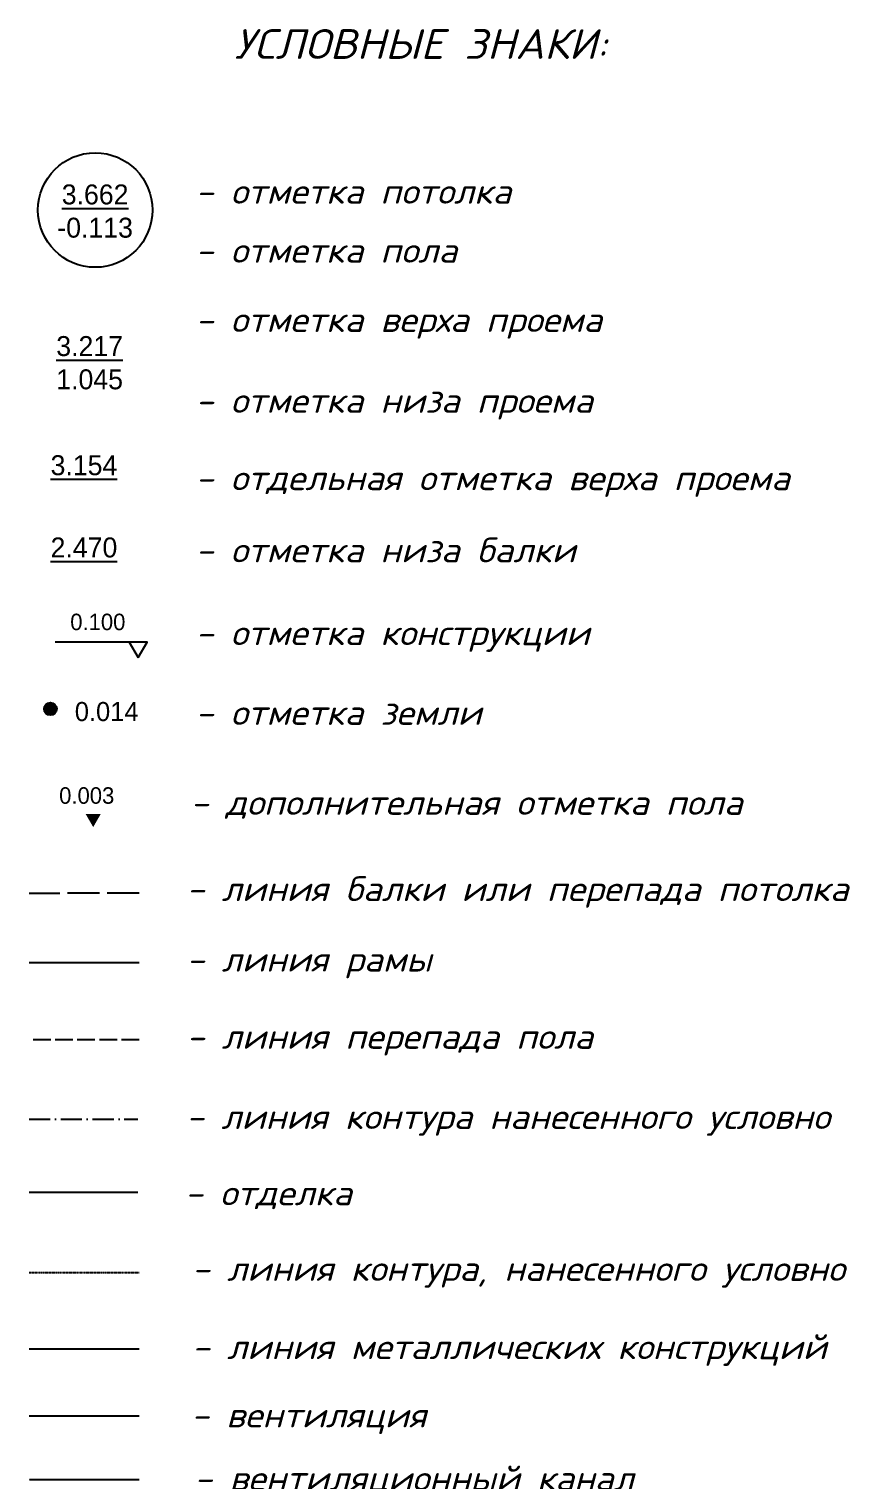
# Model space of a CAD drawing. Header units: millimetres. Extents: x 904915 to 1000606, y 1622718 to 1674089.
# Drawn here: x 988509 to 997817, y 1655883 to 1672335 of the extents above; entities that cross this region are included whole.
import ezdxf

# ---------------------------------------------------------------- set-up
doc = ezdxf.new("R2010")
doc.units = ezdxf.units.MM
doc.linetypes.add('334', pattern=[5, 4, -1])
doc.linetypes.add('ACAD_ISO10W100', pattern=[18, 12, -3, 0, -3])
doc.layers.add('Рамка', color=7, linetype='Continuous', lineweight=25)
doc.styles.add('NAKLON', font='ROMANS.shx', dxfattribs={"oblique": 15, "height": 125})
doc.styles.add('rus', font='rusw2.shx', dxfattribs={"height": 0.06})

# ---------------------------------------------------------------- blocks, each defined once
blk = doc.blocks.new('806')
at = {"color": 0, "const_width": 0.6}
blk.add_lwpolyline([(-0.3, 0, 1), (0.3, 0, 1)], format="xyb", close=True, dxfattribs=at)
at = {"color": 0}
blk.add_circle((0, 0), 0.6, dxfattribs=at)

msp = doc.modelspace()

# ---------------------------------------------------------------- linework, layer by layer
at = {"layer": 'Рамка', "color": 0}
msp.add_line((989646.2, 1665383.5, 0), (988804, 1665383.5, 0), dxfattribs=at)
at = {"layer": 'Рамка', "color": 140, "linetype": '334', "ltscale": 90}
msp.add_line((989757, 1662537.2, 0), (988509.5, 1662533.6, 0), dxfattribs=at)
at = {"layer": 'Рамка', "color": 121, "ltscale": 70}
msp.add_line((988509.5, 1661748.9, 0), (989757, 1661748.9, 0), dxfattribs=at)
at = {"layer": 'Рамка', "color": 252, "linetype": '334', "ltscale": 50}
msp.add_line((989757, 1660874.7, 0), (988509.5, 1660874.7, 0), dxfattribs=at)
at = {"layer": 'Рамка', "linetype": 'ACAD_ISO10W100', "ltscale": 20}
msp.add_line((988509.5, 1659975.5, 0), (989744.3, 1659975.4, 0), dxfattribs=at)
at = {"layer": 'Рамка', "color": 95, "ltscale": 70}
msp.add_line((989744.3, 1659142.4, 0), (988509.5, 1659142.4, 0), dxfattribs=at)
at = {"layer": 'Рамка', "linetype": 'ACAD_ISO10W100', "ltscale": 0.03}
msp.add_line((988509.5, 1658234.4, 0), (989757, 1658234.4, 0), dxfattribs=at)
at = {"layer": 'Рамка', "color": 3, "ltscale": 0.07}
msp.add_line((989757, 1657366.1, 0), (988509.5, 1657366.1, 0), dxfattribs=at)
at = {"layer": 'Рамка', "color": 160, "ltscale": 0.07}
msp.add_line((989757, 1656607.2, 0), (988509.5, 1656607.2, 0), dxfattribs=at)
at = {"layer": 'Рамка', "color": 95, "linetype": '334', "ltscale": 0.05}
msp.add_line((989757, 1655883.6), (988509.5, 1655883.6), dxfattribs=at)
at = {"layer": 'Рамка', "color": 0, "elevation": 0}
msp.add_lwpolyline([(989746.8, 1665209.2), (989847.5, 1665383.5), (989646.2, 1665383.5)], close=True, dxfattribs=at)
at = {"layer": 'Рамка'}
msp.add_circle((989259.6, 1670282.3, 0), 649.2, dxfattribs=at)
msp.add_solid([(989237.1, 1663285.9), (989322.3, 1663433.5), (989151.9, 1663433.5), (989237.1, 1663433.5)], dxfattribs=at)

# ---------------------------------------------------------------- block references
at = {"layer": 'Рамка', "xscale": 119.9999999998909, "yscale": 119.9999999998909, "zscale": 119.9999999998909}
msp.add_blockref('806', (988752.3, 1664625.2), dxfattribs=at)

# ---------------------------------------------------------------- texts
at = {"layer": 'Рамка', "style": 'NAKLON', "oblique": 15, "width": 1.035276}
for s, height, p in [('УСЛОВНЫЕ ЗНАКИ:', 337.075, (990838.7, 1671996.4, 0)), ('- отметка потолка ', 280.896, (990396, 1670354.2, 0)), ('- отметка пола', 280.896, (990396, 1669685.4, 0)), ('- отметка верха проема', 280.896, (990396, 1668899.8, 0)), ('- отметка низа проема', 280.896, (990396, 1667983.1, 0)), ('- отдельная отметка верха проема', 280.896, (990396, 1667105.6, 0)), ('- отметка низа балки', 280.896, (990396, 1666287.9, 0)), ('- отметка конструкции', 280.896, (990396, 1665349.3, 0)), ('- отметка земли', 280.896, (990396, 1664444.6, 0)), ('- дополнительная отметка пола', 280.896, (990338.3, 1663424.6)), ('- линия балки или перепада потолка', 280.896, (990293.3, 1662446.9, 0)), ('- линия рамы', 280.896, (990293.3, 1661647.3, 0)), ('- линия перепада пола', 280.896, (990293.3, 1660771.5, 0)), ('- линия контура нанесенного условно', 280.896, (990288.4, 1659862.7)), ('- отделка', 280.9, (990275.2, 1658997.8, 0)), ('- линия контура, нанесенного условно', 280.896, (990354.2, 1658140.4, 0)), ('- линия металлических конструкций', 280.896, (990354.2, 1657253.1, 0)), ('- вентиляция', 280.896, (990345.4, 1656479.2, 0)), ('- вентиляционный канал', 280.896, (990381.7, 1655763, 0))]:
    msp.add_text(s, height=height, dxfattribs=at).set_placement(p)
at = {"layer": 'Рамка', "style": 'rus'}
for s, height, p in [('%%U3.154', 226.11, (988753.8, 1667276, 0)), ('0.100', 186.79, (988977, 1665518.8, 0))]:
    msp.add_text(s, height=height, dxfattribs=at).set_placement(p)
at = {"layer": 'Рамка', "color": 140, "style": 'rus'}
msp.add_text('%%U2.470', height=226.11, dxfattribs=at).set_placement((988753.8, 1666343.4, 0))
at = {"layer": 'Рамка', "style": 'rus'}
for s, insert, char_height, width, attachment_point in [('{\\L3.662\\P\\l\\C98;-0.113}', (989258.7, 1670572.3, 0), 226.114, 1717.1, 2), ('{\\L3.217\\P}1.045', (989196.5, 1668852.9, 0), 226.11, 1717.1, 2), ('0.014', (989028.4, 1664704.1), 216, 688.707, 1), ('0.003', (988851.1, 1663737.2), 186.79, 655.2, 1)]:
    msp.add_mtext(s, dxfattribs=dict(at, insert=insert, char_height=char_height, width=width, attachment_point=attachment_point))

doc.saveas('drawing.dxf')
